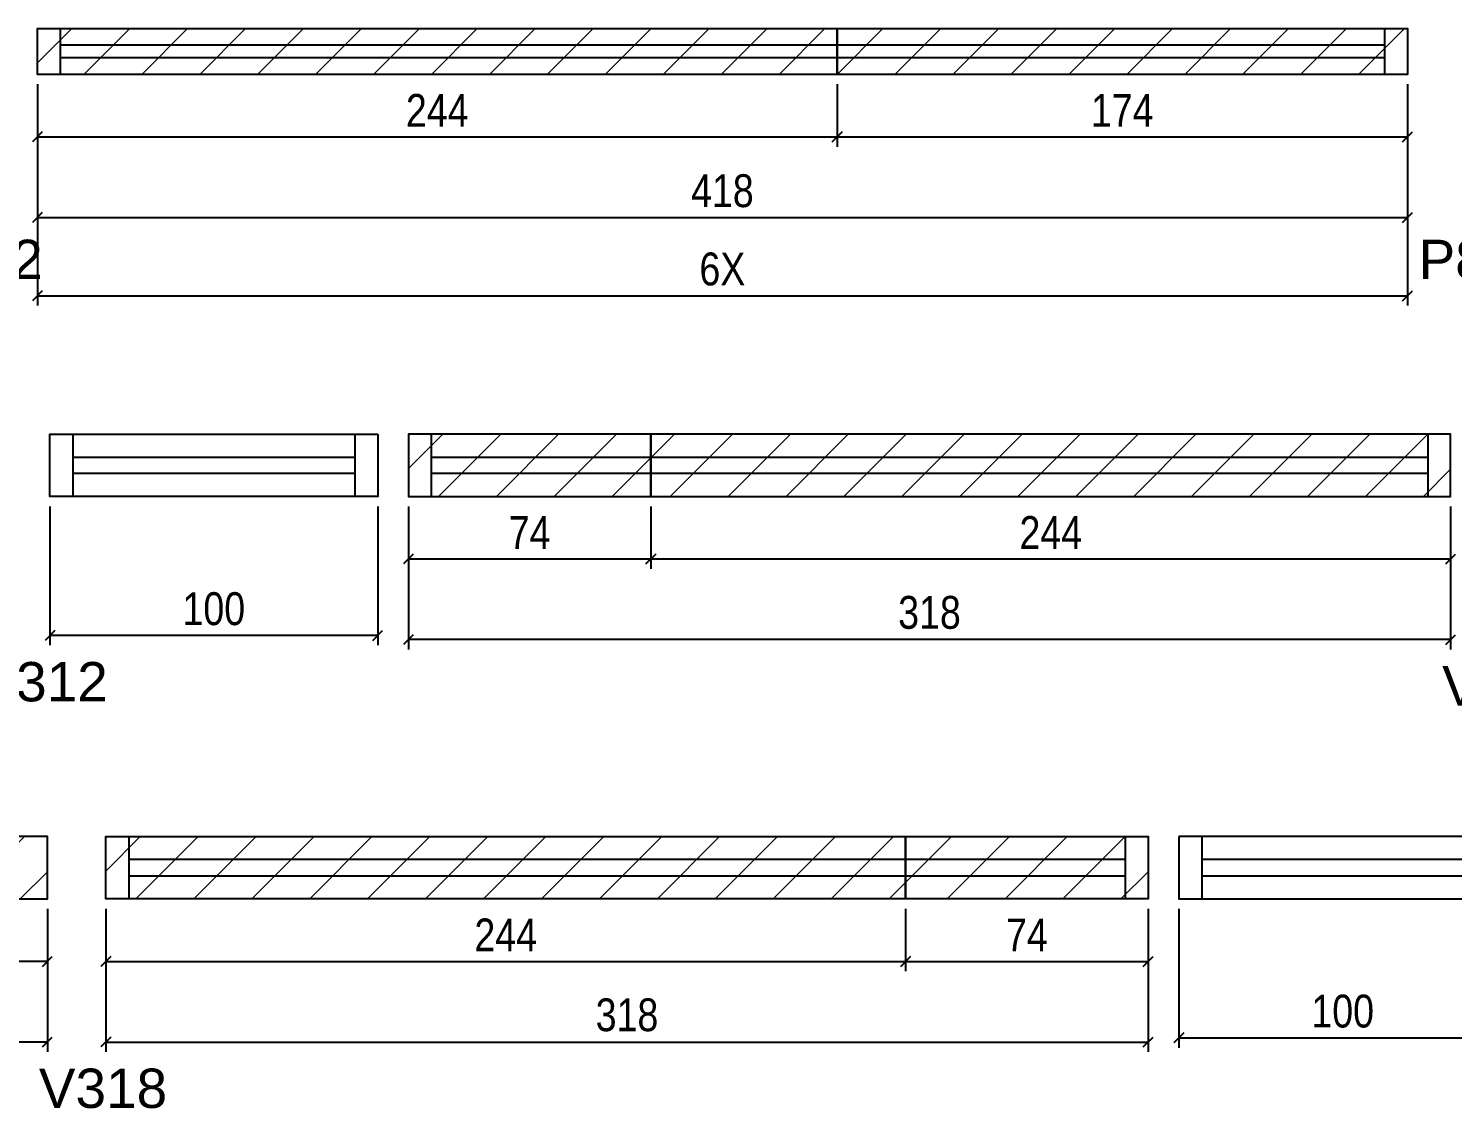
# Model space of a CAD drawing. Header units: millimetres. Extents: x 3391 to 4757, y -286 to 2446.
# Drawn here: x 3843.4 to 4277.9, y 2090.6 to 2420 of the extents above; entities that cross this region are included whole.
import ezdxf

# ---------------------------------------------------------------- set-up
doc = ezdxf.new("R2010")
doc.units = ezdxf.units.MM
for name, color, linetype in [('5', 5, 'Continuous'), ('COTA', 241, 'Continuous'), ('Painéis', 200, 'Continuous'), ('SARR_2.2x7', 40, 'Continuous'), ('SARR_EDITAR', 141, 'Continuous')]:
    doc.layers.add(name, color=color, linetype=linetype)
doc.layers.add('REAPROVEITAMENTO', color=251, linetype='Continuous', lineweight=9)
doc.styles.add('COTA TECNICA', font='techl___.ttf', dxfattribs={"height": 10})
doc.styles.add('COTA TECNICA-50', font='techl___.ttf', dxfattribs={"height": 10})
doc.styles.get("Standard").update_dxf_attribs({"font": 'arial.ttf'})
doc.dimstyles.new('COTA PAINEL-50', dxfattribs={"dimtxt": 10, "dimasz": 3, "dimexe": 3, "dimexo": 3, "dimgap": 3, "dimtad": 1, "dimdec": 1, "dimzin": 12, "dimdsep": 46, "dimtxsty": 'COTA TECNICA-50', "dimblk1": 'OBLIQUE', "dimblk2": 'OBLIQUE', "dimsah": 1, "dimcen": 0.9, "dimclrd": 4, "dimclre": 4, "dimclrt": 240, "dimadec": 1, "dimazin": 3, "dimtfac": 1, "dimtdec": 1, "dimtmove": 0, "dimatfit": 3, "dimfxl": 1, "dimtolj": 1, "dimtzin": 12, "dimarcsym": 0})
doc.dimstyles.new('PAINEL', dxfattribs={"dimtxt": 10, "dimasz": 3, "dimexe": 3, "dimexo": 3, "dimgap": 3, "dimtad": 1, "dimdec": 1, "dimzin": 12, "dimdsep": 46, "dimtxsty": 'COTA TECNICA', "dimblk1": 'OBLIQUE', "dimblk2": 'OBLIQUE', "dimsah": 1, "dimcen": 0.9, "dimclrd": 4, "dimclre": 4, "dimclrt": 240, "dimadec": 1, "dimazin": 3, "dimtfac": 1, "dimtdec": 1, "dimtmove": 0, "dimatfit": 3, "dimfxl": 1, "dimtolj": 1, "dimtzin": 12, "dimarcsym": 0})

# ---------------------------------------------------------------- blocks, each defined once
blk = doc.blocks.new('_Oblique')
at = {"color": 0, "linetype": 'ByBlock', "lineweight": -2}
blk.add_line((-0.5, -0.5), (0.5, 0.5), dxfattribs=at)
blk = doc.blocks.new('*D99')
at = {"layer": 'COTA', "color": 4, "linetype": 'ByBlock', "lineweight": -2, "transparency": 16777216}
for p, q in [((3846.13, 2403), (3846.13, 2383.94)), ((4090.13, 2403), (4090.13, 2383.94)), ((3846.13, 2386.94), (4090.13, 2386.94))]:
    blk.add_line(p, q, dxfattribs=at)
at = {"layer": 'Defpoints', "color": 0, "linetype": 'ByBlock', "transparency": 16777216}
for p in [(3846.13, 2406), (4090.13, 2406), (4090.13, 2386.94)]:
    blk.add_point(p, dxfattribs=at)
at = {"layer": 'COTA', "color": 4, "linetype": 'ByBlock', "lineweight": -2, "transparency": 16777216, "xscale": 3, "yscale": 3, "zscale": 3, "rotation": 180}
blk.add_blockref('_Oblique', (3846.13, 2386.94), dxfattribs=at)
at = {"layer": 'COTA', "color": 4, "linetype": 'ByBlock', "lineweight": -2, "transparency": 16777216, "xscale": 3, "yscale": 3, "zscale": 3}
blk.add_blockref('_Oblique', (4090.13, 2386.94), dxfattribs=at)
at = {"layer": 'COTA', "color": 240, "linetype": 'ByBlock', "transparency": 16777216, "insert": (3968.13, 2395.02), "char_height": 10, "attachment_point": 5, "style": 'COTA TECNICA-50'}
blk.add_mtext('\\A1;244', dxfattribs=at)
blk = doc.blocks.new('*D100')
at = {"layer": 'COTA', "color": 4, "linetype": 'ByBlock', "lineweight": -2, "transparency": 16777216}
for p, q in [((4090.13, 2403), (4090.13, 2383.94)), ((4264.13, 2403), (4264.13, 2383.94)), ((4090.13, 2386.94), (4264.13, 2386.94))]:
    blk.add_line(p, q, dxfattribs=at)
at = {"layer": 'Defpoints', "color": 0, "linetype": 'ByBlock', "transparency": 16777216}
for p in [(4090.13, 2406), (4264.13, 2406), (4264.13, 2386.94)]:
    blk.add_point(p, dxfattribs=at)
at = {"layer": 'COTA', "color": 4, "linetype": 'ByBlock', "lineweight": -2, "transparency": 16777216, "xscale": 3, "yscale": 3, "zscale": 3, "rotation": 180}
blk.add_blockref('_Oblique', (4090.13, 2386.94), dxfattribs=at)
at = {"layer": 'COTA', "color": 4, "linetype": 'ByBlock', "lineweight": -2, "transparency": 16777216, "xscale": 3, "yscale": 3, "zscale": 3}
blk.add_blockref('_Oblique', (4264.13, 2386.94), dxfattribs=at)
at = {"layer": 'COTA', "color": 240, "linetype": 'ByBlock', "transparency": 16777216, "insert": (4177.13, 2395.02), "char_height": 10, "attachment_point": 5, "style": 'COTA TECNICA-50'}
blk.add_mtext('\\A1;174', dxfattribs=at)
blk = doc.blocks.new('*D201')
at = {"layer": 'COTA', "color": 4, "lineweight": -2, "transparency": 16777216}
for p, q in [((3846.13, 2403), (3846.13, 2359.36)), ((4264.13, 2403), (4264.13, 2359.36)), ((3846.13, 2362.36), (4264.13, 2362.36))]:
    blk.add_line(p, q, dxfattribs=at)
at = {"layer": 'Defpoints', "color": 0, "transparency": 16777216}
for p in [(3846.13, 2406), (4264.13, 2406), (4264.13, 2362.36)]:
    blk.add_point(p, dxfattribs=at)
at = {"layer": 'COTA', "color": 4, "lineweight": -2, "transparency": 16777216, "xscale": 3, "yscale": 3, "zscale": 3, "rotation": 180}
blk.add_blockref('_Oblique', (3846.13, 2362.36), dxfattribs=at)
at = {"layer": 'COTA', "color": 4, "lineweight": -2, "transparency": 16777216, "xscale": 3, "yscale": 3, "zscale": 3}
blk.add_blockref('_Oblique', (4264.13, 2362.36), dxfattribs=at)
at = {"layer": 'COTA', "color": 240, "transparency": 16777216, "insert": (4055.13, 2370.46), "char_height": 10, "attachment_point": 5, "style": 'COTA TECNICA'}
blk.add_mtext('\\A1;418', dxfattribs=at)
blk = doc.blocks.new('*D103')
at = {"layer": 'COTA', "color": 4, "lineweight": -2, "transparency": 16777216}
for p, q in [((3846.13, 2403), (3846.13, 2335.48)), ((4264.13, 2403), (4264.13, 2335.48)), ((3846.13, 2338.48), (4264.13, 2338.48))]:
    blk.add_line(p, q, dxfattribs=at)
at = {"layer": 'Defpoints', "color": 0, "transparency": 16777216}
for p in [(3846.13, 2406), (4264.13, 2406), (4264.13, 2338.48)]:
    blk.add_point(p, dxfattribs=at)
at = {"layer": 'COTA', "color": 4, "lineweight": -2, "transparency": 16777216, "xscale": 3, "yscale": 3, "zscale": 3, "rotation": 180}
blk.add_blockref('_Oblique', (3846.13, 2338.48), dxfattribs=at)
at = {"layer": 'COTA', "color": 4, "lineweight": -2, "transparency": 16777216, "xscale": 3, "yscale": 3, "zscale": 3}
blk.add_blockref('_Oblique', (4264.13, 2338.48), dxfattribs=at)
at = {"layer": 'COTA', "color": 240, "transparency": 16777216, "insert": (4055.13, 2346.59), "char_height": 10, "attachment_point": 5, "style": 'COTA TECNICA'}
blk.add_mtext('\\A1;6X', dxfattribs=at)
blk = doc.blocks.new('*D107')
at = {"layer": 'COTA', "color": 4, "linetype": 'ByBlock', "lineweight": -2, "transparency": 16777216}
for p, q in [((4033.32, 2274.26), (4033.32, 2255.21)), ((4277.32, 2274.26), (4277.32, 2255.21)), ((4277.32, 2258.21), (4033.32, 2258.21))]:
    blk.add_line(p, q, dxfattribs=at)
at = {"layer": 'Defpoints', "color": 0, "linetype": 'ByBlock', "transparency": 16777216}
for p in [(4033.32, 2277.26), (4277.32, 2277.26), (4033.32, 2258.21)]:
    blk.add_point(p, dxfattribs=at)
at = {"layer": 'COTA', "color": 4, "linetype": 'ByBlock', "lineweight": -2, "transparency": 16777216, "xscale": 3, "yscale": 3, "zscale": 3, "rotation": 180}
blk.add_blockref('_Oblique', (4033.32, 2258.21), dxfattribs=at)
at = {"layer": 'COTA', "color": 4, "linetype": 'ByBlock', "lineweight": -2, "transparency": 16777216, "xscale": 3, "yscale": 3, "zscale": 3}
blk.add_blockref('_Oblique', (4277.32, 2258.21), dxfattribs=at)
at = {"layer": 'COTA', "color": 240, "linetype": 'ByBlock', "transparency": 16777216, "insert": (4155.32, 2266.28), "char_height": 10, "attachment_point": 5, "style": 'COTA TECNICA-50'}
blk.add_mtext('\\A1;244', dxfattribs=at)
blk = doc.blocks.new('*D108')
at = {"layer": 'COTA', "color": 4, "linetype": 'ByBlock', "lineweight": -2, "transparency": 16777216}
for p, q in [((3959.32, 2274.26), (3959.32, 2255.21)), ((4033.32, 2274.26), (4033.32, 2255.21)), ((4033.32, 2258.21), (3959.32, 2258.21))]:
    blk.add_line(p, q, dxfattribs=at)
at = {"layer": 'Defpoints', "color": 0, "linetype": 'ByBlock', "transparency": 16777216}
for p in [(3959.32, 2277.26), (4033.32, 2277.26), (3959.32, 2258.21)]:
    blk.add_point(p, dxfattribs=at)
at = {"layer": 'COTA', "color": 4, "linetype": 'ByBlock', "lineweight": -2, "transparency": 16777216, "xscale": 3, "yscale": 3, "zscale": 3, "rotation": 180}
blk.add_blockref('_Oblique', (3959.32, 2258.21), dxfattribs=at)
at = {"layer": 'COTA', "color": 4, "linetype": 'ByBlock', "lineweight": -2, "transparency": 16777216, "xscale": 3, "yscale": 3, "zscale": 3}
blk.add_blockref('_Oblique', (4033.32, 2258.21), dxfattribs=at)
at = {"layer": 'COTA', "color": 240, "linetype": 'ByBlock', "transparency": 16777216, "insert": (3996.32, 2266.28), "char_height": 10, "attachment_point": 5, "style": 'COTA TECNICA-50'}
blk.add_mtext('\\A1;74', dxfattribs=at)
blk = doc.blocks.new('*D205')
at = {"layer": 'COTA', "color": 4, "lineweight": -2, "transparency": 16777216}
for p, q in [((3959.32, 2274.26), (3959.32, 2230.63)), ((4277.32, 2274.26), (4277.32, 2230.63)), ((4277.32, 2233.63), (3959.32, 2233.63))]:
    blk.add_line(p, q, dxfattribs=at)
at = {"layer": 'Defpoints', "color": 0, "transparency": 16777216}
for p in [(3959.32, 2277.26), (4277.32, 2277.26), (3959.32, 2233.63)]:
    blk.add_point(p, dxfattribs=at)
at = {"layer": 'COTA', "color": 4, "lineweight": -2, "transparency": 16777216, "xscale": 3, "yscale": 3, "zscale": 3, "rotation": 180}
blk.add_blockref('_Oblique', (3959.32, 2233.63), dxfattribs=at)
at = {"layer": 'COTA', "color": 4, "lineweight": -2, "transparency": 16777216, "xscale": 3, "yscale": 3, "zscale": 3}
blk.add_blockref('_Oblique', (4277.32, 2233.63), dxfattribs=at)
at = {"layer": 'COTA', "color": 240, "transparency": 16777216, "insert": (4118.32, 2241.87), "char_height": 10, "attachment_point": 5, "style": 'COTA TECNICA'}
blk.add_mtext('\\A1;318', dxfattribs=at)
blk = doc.blocks.new('*D109')
at = {"layer": 'COTA', "color": 4, "linetype": 'ByBlock', "lineweight": -2, "transparency": 16777216}
for p, q in [((3849.97, 2274.26), (3849.97, 2231.89)), ((3949.97, 2274.26), (3949.97, 2231.89)), ((3949.97, 2234.89), (3849.97, 2234.89))]:
    blk.add_line(p, q, dxfattribs=at)
at = {"layer": 'Defpoints', "color": 0, "linetype": 'ByBlock', "transparency": 16777216}
for p in [(3849.97, 2277.26), (3949.97, 2277.26), (3849.97, 2234.89)]:
    blk.add_point(p, dxfattribs=at)
at = {"layer": 'COTA', "color": 4, "linetype": 'ByBlock', "lineweight": -2, "transparency": 16777216, "xscale": 3, "yscale": 3, "zscale": 3, "rotation": 180}
blk.add_blockref('_Oblique', (3849.97, 2234.89), dxfattribs=at)
at = {"layer": 'COTA', "color": 4, "linetype": 'ByBlock', "lineweight": -2, "transparency": 16777216, "xscale": 3, "yscale": 3, "zscale": 3}
blk.add_blockref('_Oblique', (3949.97, 2234.89), dxfattribs=at)
at = {"layer": 'COTA', "color": 240, "linetype": 'ByBlock', "transparency": 16777216, "insert": (3899.97, 2242.99), "char_height": 10, "attachment_point": 5, "style": 'COTA TECNICA-50'}
blk.add_mtext('\\A1;100', dxfattribs=at)
blk = doc.blocks.new('*D135')
at = {"layer": 'COTA', "color": 4, "linetype": 'ByBlock', "lineweight": -2, "transparency": 16777216}
for p, q in [((3605.18, 2151.54), (3605.18, 2132.48)), ((3849.18, 2151.54), (3849.18, 2132.48)), ((3849.18, 2135.48), (3605.18, 2135.48))]:
    blk.add_line(p, q, dxfattribs=at)
at = {"layer": 'Defpoints', "color": 0, "linetype": 'ByBlock', "transparency": 16777216}
for p in [(3605.18, 2154.54), (3849.18, 2154.54), (3605.18, 2135.48)]:
    blk.add_point(p, dxfattribs=at)
at = {"layer": 'COTA', "color": 4, "linetype": 'ByBlock', "lineweight": -2, "transparency": 16777216, "xscale": 3, "yscale": 3, "zscale": 3, "rotation": 180}
blk.add_blockref('_Oblique', (3605.18, 2135.48), dxfattribs=at)
at = {"layer": 'COTA', "color": 4, "linetype": 'ByBlock', "lineweight": -2, "transparency": 16777216, "xscale": 3, "yscale": 3, "zscale": 3}
blk.add_blockref('_Oblique', (3849.18, 2135.48), dxfattribs=at)
at = {"layer": 'COTA', "color": 240, "linetype": 'ByBlock', "transparency": 16777216, "insert": (3727.18, 2143.56), "char_height": 10, "attachment_point": 5, "style": 'COTA TECNICA-50'}
blk.add_mtext('\\A1;244', dxfattribs=at)
blk = doc.blocks.new('*D215')
at = {"layer": 'COTA', "color": 4, "lineweight": -2, "transparency": 16777216}
for p, q in [((3531.18, 2151.54), (3531.18, 2107.9)), ((3849.18, 2151.54), (3849.18, 2107.9)), ((3849.18, 2110.9), (3531.18, 2110.9))]:
    blk.add_line(p, q, dxfattribs=at)
at = {"layer": 'Defpoints', "color": 0, "transparency": 16777216}
for p in [(3531.18, 2154.54), (3849.18, 2154.54), (3531.18, 2110.9)]:
    blk.add_point(p, dxfattribs=at)
at = {"layer": 'COTA', "color": 4, "lineweight": -2, "transparency": 16777216, "xscale": 3, "yscale": 3, "zscale": 3, "rotation": 180}
blk.add_blockref('_Oblique', (3531.18, 2110.9), dxfattribs=at)
at = {"layer": 'COTA', "color": 4, "lineweight": -2, "transparency": 16777216, "xscale": 3, "yscale": 3, "zscale": 3}
blk.add_blockref('_Oblique', (3849.18, 2110.9), dxfattribs=at)
at = {"layer": 'COTA', "color": 240, "transparency": 16777216, "insert": (3690.18, 2119.14), "char_height": 10, "attachment_point": 5, "style": 'COTA TECNICA'}
blk.add_mtext('\\A1;318', dxfattribs=at)
blk = doc.blocks.new('*D138')
at = {"layer": 'COTA', "color": 4, "linetype": 'ByBlock', "lineweight": -2, "transparency": 16777216}
for p, q in [((3867.03, 2151.54), (3867.03, 2132.48)), ((4111.03, 2151.54), (4111.03, 2132.48)), ((3867.03, 2135.48), (4111.03, 2135.48))]:
    blk.add_line(p, q, dxfattribs=at)
at = {"layer": 'Defpoints', "color": 0, "linetype": 'ByBlock', "transparency": 16777216}
for p in [(3867.03, 2154.54), (4111.03, 2154.54), (4111.03, 2135.48)]:
    blk.add_point(p, dxfattribs=at)
at = {"layer": 'COTA', "color": 4, "linetype": 'ByBlock', "lineweight": -2, "transparency": 16777216, "xscale": 3, "yscale": 3, "zscale": 3, "rotation": 180}
blk.add_blockref('_Oblique', (3867.03, 2135.48), dxfattribs=at)
at = {"layer": 'COTA', "color": 4, "linetype": 'ByBlock', "lineweight": -2, "transparency": 16777216, "xscale": 3, "yscale": 3, "zscale": 3}
blk.add_blockref('_Oblique', (4111.03, 2135.48), dxfattribs=at)
at = {"layer": 'COTA', "color": 240, "linetype": 'ByBlock', "transparency": 16777216, "insert": (3989.03, 2143.56), "char_height": 10, "attachment_point": 5, "style": 'COTA TECNICA-50'}
blk.add_mtext('\\A1;244', dxfattribs=at)
blk = doc.blocks.new('*D139')
at = {"layer": 'COTA', "color": 4, "linetype": 'ByBlock', "lineweight": -2, "transparency": 16777216}
for p, q in [((4111.03, 2151.54), (4111.03, 2132.48)), ((4185.03, 2151.54), (4185.03, 2132.48)), ((4111.03, 2135.48), (4185.03, 2135.48))]:
    blk.add_line(p, q, dxfattribs=at)
at = {"layer": 'Defpoints', "color": 0, "linetype": 'ByBlock', "transparency": 16777216}
for p in [(4111.03, 2154.54), (4185.03, 2154.54), (4185.03, 2135.48)]:
    blk.add_point(p, dxfattribs=at)
at = {"layer": 'COTA', "color": 4, "linetype": 'ByBlock', "lineweight": -2, "transparency": 16777216, "xscale": 3, "yscale": 3, "zscale": 3, "rotation": 180}
blk.add_blockref('_Oblique', (4111.03, 2135.48), dxfattribs=at)
at = {"layer": 'COTA', "color": 4, "linetype": 'ByBlock', "lineweight": -2, "transparency": 16777216, "xscale": 3, "yscale": 3, "zscale": 3}
blk.add_blockref('_Oblique', (4185.03, 2135.48), dxfattribs=at)
at = {"layer": 'COTA', "color": 240, "linetype": 'ByBlock', "transparency": 16777216, "insert": (4148.03, 2143.56), "char_height": 10, "attachment_point": 5, "style": 'COTA TECNICA-50'}
blk.add_mtext('\\A1;74', dxfattribs=at)
blk = doc.blocks.new('*D216')
at = {"layer": 'COTA', "color": 4, "lineweight": -2, "transparency": 16777216}
for p, q in [((3867.03, 2151.54), (3867.03, 2107.9)), ((4185.03, 2151.54), (4185.03, 2107.9)), ((3867.03, 2110.9), (4185.03, 2110.9))]:
    blk.add_line(p, q, dxfattribs=at)
at = {"layer": 'Defpoints', "color": 0, "transparency": 16777216}
for p in [(3867.03, 2154.54), (4185.03, 2154.54), (4185.03, 2110.9)]:
    blk.add_point(p, dxfattribs=at)
at = {"layer": 'COTA', "color": 4, "lineweight": -2, "transparency": 16777216, "xscale": 3, "yscale": 3, "zscale": 3, "rotation": 180}
blk.add_blockref('_Oblique', (3867.03, 2110.9), dxfattribs=at)
at = {"layer": 'COTA', "color": 4, "lineweight": -2, "transparency": 16777216, "xscale": 3, "yscale": 3, "zscale": 3}
blk.add_blockref('_Oblique', (4185.03, 2110.9), dxfattribs=at)
at = {"layer": 'COTA', "color": 240, "transparency": 16777216, "insert": (4026.03, 2119.14), "char_height": 10, "attachment_point": 5, "style": 'COTA TECNICA'}
blk.add_mtext('\\A1;318', dxfattribs=at)
blk = doc.blocks.new('*D140')
at = {"layer": 'COTA', "color": 4, "linetype": 'ByBlock', "lineweight": -2, "transparency": 16777216}
for p, q in [((4194.38, 2151.54), (4194.38, 2109.16)), ((4294.38, 2151.54), (4294.38, 2109.16)), ((4194.38, 2112.16), (4294.38, 2112.16))]:
    blk.add_line(p, q, dxfattribs=at)
at = {"layer": 'Defpoints', "color": 0, "linetype": 'ByBlock', "transparency": 16777216}
for p in [(4194.38, 2154.54), (4294.38, 2154.54), (4294.38, 2112.16)]:
    blk.add_point(p, dxfattribs=at)
at = {"layer": 'COTA', "color": 4, "linetype": 'ByBlock', "lineweight": -2, "transparency": 16777216, "xscale": 3, "yscale": 3, "zscale": 3, "rotation": 180}
blk.add_blockref('_Oblique', (4194.38, 2112.16), dxfattribs=at)
at = {"layer": 'COTA', "color": 4, "linetype": 'ByBlock', "lineweight": -2, "transparency": 16777216, "xscale": 3, "yscale": 3, "zscale": 3}
blk.add_blockref('_Oblique', (4294.38, 2112.16), dxfattribs=at)
at = {"layer": 'COTA', "color": 240, "linetype": 'ByBlock', "transparency": 16777216, "insert": (4244.38, 2120.27), "char_height": 10, "attachment_point": 5, "style": 'COTA TECNICA-50'}
blk.add_mtext('\\A1;100', dxfattribs=at)

msp = doc.modelspace()

# ---------------------------------------------------------------- hatches: boundary and pattern name
at = {"layer": 'REAPROVEITAMENTO'}
h = msp.add_hatch(dxfattribs=at)
h.set_pattern_fill('ANSI31', color=256, scale=100, style=0)
h.set_pattern_definition([(45, (4896.408, 5598.784), (-8.838835, 8.838835), [])])
h.paths.add_polyline_path([(3846.13, 2420), (3846.13, 2406), (4264.13, 2406), (4264.13, 2420)])
h = msp.add_hatch(dxfattribs=at)
h.set_pattern_fill('ANSI31', color=256, scale=100, style=0)
h.set_pattern_definition([(45, (5009.604, 5475.05), (-8.838835, 8.838835), [])])
h.paths.add_polyline_path([(3959.32, 2296.26), (3959.32, 2277.26), (4277.32, 2277.26), (4277.32, 2296.26)])
h = msp.add_hatch(dxfattribs=at)
h.set_pattern_fill('ANSI31', color=256, scale=100, style=0)
h.set_pattern_definition([(45, (4581.458, 5352.325), (-8.838835, 8.838835), [])])
h.paths.add_polyline_path([(3531.18, 2173.54), (3531.18, 2154.54), (3849.18, 2154.54), (3849.18, 2173.54)])
h = msp.add_hatch(dxfattribs=at)
h.set_pattern_fill('ANSI31', color=256, scale=100, style=0)
h.set_pattern_definition([(45, (4917.305, 5352.325), (-8.838835, 8.838835), [])])
h.paths.add_polyline_path([(3867.03, 2173.54), (3867.03, 2154.54), (4185.03, 2154.54), (4185.03, 2173.54)])

# ---------------------------------------------------------------- linework, layer by layer
at = {"layer": 'Painéis'}
for points in [[(4090.13, 2406), (3846.13, 2406), (3846.13, 2420), (4090.13, 2420)], [(4090.13, 2420), (4264.13, 2420), (4264.13, 2406), (4090.13, 2406)], [(4033.32, 2296.26), (3959.32, 2296.26), (3959.32, 2277.26), (4033.32, 2277.26)], [(4033.32, 2277.26), (4277.32, 2277.26), (4277.32, 2296.26), (4033.32, 2296.26)], [(3605.18, 2154.54), (3849.18, 2154.54), (3849.18, 2173.54), (3605.18, 2173.54)], [(4111.03, 2154.54), (3867.03, 2154.54), (3867.03, 2173.54), (4111.03, 2173.54)], [(4111.03, 2173.54), (4185.03, 2173.54), (4185.03, 2154.54), (4111.03, 2154.54)]]:
    msp.add_lwpolyline(points, close=True, dxfattribs=at)
for points in [[(3949.97, 2296.26), (3949.97, 2277.26), (3849.97, 2277.26), (3849.97, 2296.26), (3949.97, 2296.26)], [(4194.38, 2173.54), (4194.38, 2154.54), (4294.38, 2154.54), (4294.38, 2173.54), (4194.38, 2173.54)]]:
    msp.add_lwpolyline(points, dxfattribs=at)
at = {"layer": 'SARR_2.2x7', "linetype": 'Continuous'}
for p, q in [((3853.13, 2420), (3853.13, 2406)), ((4257.13, 2420), (4257.13, 2406)), ((3856.97, 2296.26), (3856.97, 2277.26)), ((3942.97, 2296.26), (3942.97, 2277.26)), ((3966.32, 2296.26), (3966.32, 2277.26)), ((4270.32, 2296.26), (4270.32, 2277.26)), ((3856.97, 2289.26), (3942.97, 2289.26)), ((3966.32, 2289.26), (4033.32, 2289.26)), ((4033.32, 2289.26), (4270.32, 2289.26)), ((3942.97, 2284.26), (3856.97, 2284.26)), ((4033.32, 2284.26), (3966.32, 2284.26)), ((4270.32, 2284.26), (4033.32, 2284.26)), ((3874.03, 2173.54), (3874.03, 2154.54)), ((4178.03, 2173.54), (4178.03, 2154.54)), ((4201.38, 2173.54), (4201.38, 2154.54)), ((4111.03, 2166.54), (3874.03, 2166.54)), ((4178.03, 2166.54), (4111.03, 2166.54)), ((4287.38, 2166.54), (4201.38, 2166.54)), ((3874.03, 2161.54), (4111.03, 2161.54)), ((4111.03, 2161.54), (4178.03, 2161.54)), ((4201.38, 2161.54), (4287.38, 2161.54))]:
    msp.add_line(p, q, dxfattribs=at)
at = {"layer": 'SARR_EDITAR', "linetype": 'Continuous'}
for p, q in [((3853.13, 2415), (4090.13, 2415)), ((4090.13, 2415), (4257.13, 2415)), ((4090.13, 2411), (3853.13, 2411)), ((4257.13, 2411), (4090.13, 2411))]:
    msp.add_line(p, q, dxfattribs=at)

# ---------------------------------------------------------------- texts
at = {"layer": '5', "linetype": 'Continuous'}
for s, rotation, p in [('P2', 360, (3827.26, 2343.58)), ('P8', 360, (4267.53, 2343.58)), ('V312', 360, (3828.48, 2214.79)), ('V314', 0, (4274.74, 2213.53)), ('V318', 0, (3846.59, 2090.8))]:
    msp.add_text(s, height=12, rotation=rotation, dxfattribs=at).set_placement(p)

# ---------------------------------------------------------------- dimensions: what is measured, and where the dimension line sits
at = {"layer": 'COTA', "color": 1, "linetype": 'ByBlock'}
for base, p1, p2, picture, middle in [((4090.13, 2386.94), (3846.13, 2406), (4090.13, 2406), '*D99', (3968.13, 2395.02)), ((4264.13, 2386.94), (4090.13, 2406), (4264.13, 2406), '*D100', (4177.13, 2395.02)), ((4111.03, 2135.48), (3867.03, 2154.54), (4111.03, 2154.54), '*D138', (3989.03, 2143.56)), ((4185.03, 2135.48), (4111.03, 2154.54), (4185.03, 2154.54), '*D139', (4148.03, 2143.56)), ((4294.38, 2112.16), (4194.38, 2154.54), (4294.38, 2154.54), '*D140', (4244.38, 2120.27))]:
    dim = msp.add_linear_dim(base=base, p1=p1, p2=p2, dimstyle='COTA PAINEL-50', override={"dimarcsym": 1}, dxfattribs=at)
    dim.commit()
    dim.dimension.update_dxf_attribs({"geometry": picture, "text_midpoint": middle})
at = {"layer": 'COTA'}
for base, p1, p2, picture, middle in [((4264.13, 2362.36), (3846.13, 2406), (4264.13, 2406), '*D201', (4055.13, 2370.46)), ((4185.03, 2110.9), (3867.03, 2154.54), (4185.03, 2154.54), '*D216', (4026.03, 2119.14))]:
    dim = msp.add_linear_dim(base=base, p1=p1, p2=p2, dimstyle='PAINEL', dxfattribs=at)
    dim.commit()
    dim.dimension.update_dxf_attribs({"geometry": picture, "text_midpoint": middle})
dim = msp.add_linear_dim(base=(4264.13, 2338.48), p1=(3846.13, 2406), p2=(4264.13, 2406), text='6X', dimstyle='PAINEL', dxfattribs=at)
dim.commit()
dim.dimension.update_dxf_attribs({"geometry": '*D103', "text_midpoint": (4055.13, 2346.59)})
at = {"layer": 'COTA', "color": 1, "linetype": 'ByBlock'}
for base, p1, p2, picture, middle in [((3849.97, 2234.89), (3949.97, 2277.26), (3849.97, 2277.26), '*D109', (3899.97, 2242.99)), ((3959.32, 2258.21), (4033.32, 2277.26), (3959.32, 2277.26), '*D108', (3996.32, 2266.28)), ((4033.32, 2258.21), (4277.32, 2277.26), (4033.32, 2277.26), '*D107', (4155.32, 2266.28)), ((3605.18, 2135.48), (3849.18, 2154.54), (3605.18, 2154.54), '*D135', (3727.18, 2143.56))]:
    dim = msp.add_linear_dim(base=base, p1=p1, p2=p2, angle=180, dimstyle='COTA PAINEL-50', override={"dimarcsym": 1}, dxfattribs=at)
    dim.commit()
    dim.dimension.update_dxf_attribs({"geometry": picture, "text_midpoint": middle})
at = {"layer": 'COTA'}
for base, p1, p2, picture, middle in [((3959.32, 2233.63), (4277.32, 2277.26), (3959.32, 2277.26), '*D205', (4118.32, 2241.87)), ((3531.18, 2110.9), (3849.18, 2154.54), (3531.18, 2154.54), '*D215', (3690.18, 2119.14))]:
    dim = msp.add_linear_dim(base=base, p1=p1, p2=p2, angle=180, dimstyle='PAINEL', dxfattribs=at)
    dim.commit()
    dim.dimension.update_dxf_attribs({"geometry": picture, "text_midpoint": middle})

doc.saveas('drawing.dxf')
